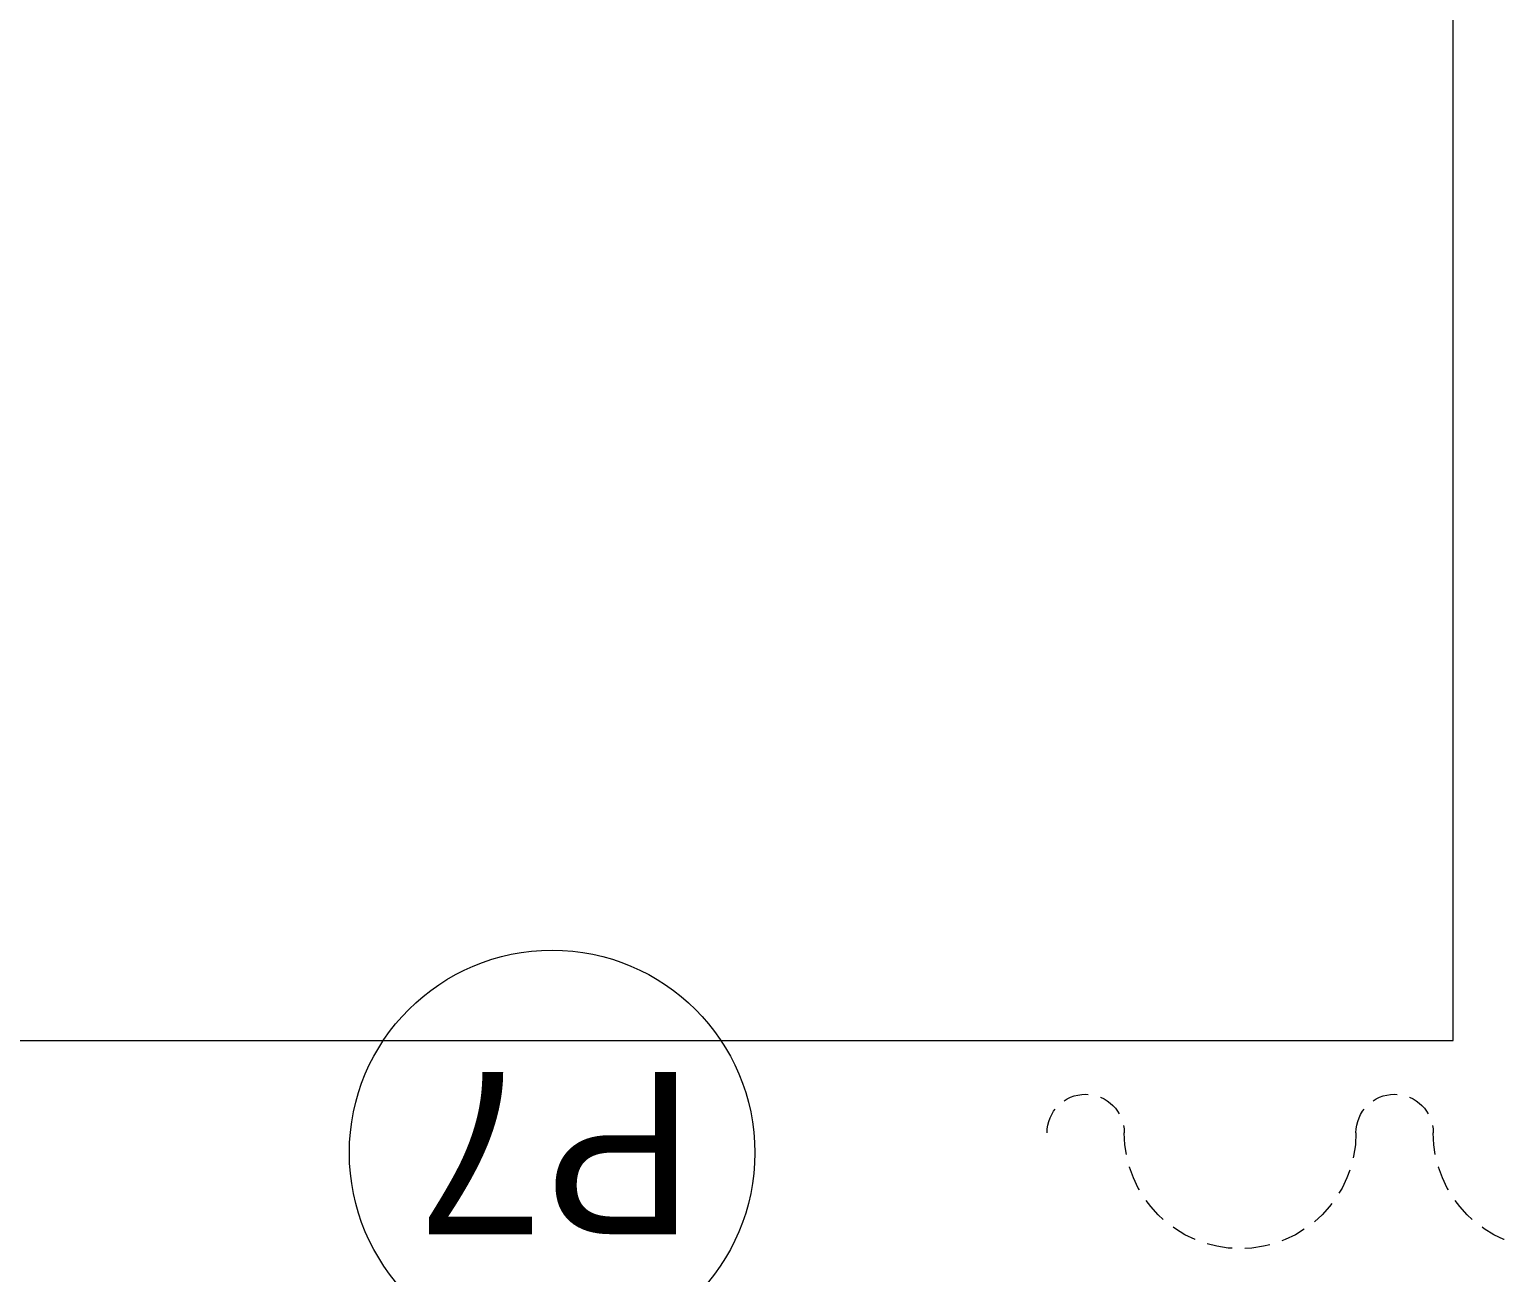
# Model space of a CAD drawing. Header units: centimetres. Extents: x 118932 to 154602, y -32682 to -23521.
# Drawn here: x 140327.4 to 140400, y -27047.8 to -26986.5 of the extents above; entities that cross this region are included whole.
import ezdxf

# ---------------------------------------------------------------- set-up
doc = ezdxf.new("R2010")
doc.units = ezdxf.units.CM
doc.header["$LTSCALE"] = 50
doc.header["$MEASUREMENT"] = 0
doc.linetypes.add('HIDDEN', pattern=[0.375, 0.25, -0.125])
doc.layers.add('GEN_02_TF_Halı', color=7, linetype='Continuous', lineweight=5, true_color=0x903373, transparency=0.8)
for name, color, linetype, lineweight, true_color in [('GEN_02_TF_Mobilya', 7, 'Continuous', 5, 0x745e3d), ('GEN_02_TF_Pencere', 7, 'Continuous', 9, 0x6093ac), ('GEN_05_ML_Alçıpan_giydirme', 7, 'Continuous', 18, 0x7ebab5)]:
    doc.layers.add(name, color=color, linetype=linetype, lineweight=lineweight, true_color=true_color)
doc.styles.add('ARIAL', font='arial.ttf')

# ---------------------------------------------------------------- blocks, each defined once
blk = doc.blocks.new('P7_')
at = {"layer": 'GEN_02_TF_Pencere'}
blk.add_circle((163386.215, -16198.826, 0), 10, dxfattribs=at)
at = {"layer": 'GEN_02_TF_Pencere', "lineweight": 30, "transparency": 33554687, "style": 'ARIAL'}
blk.add_text('P7', height=8, dxfattribs=at).set_placement((163379.182, -16202.809, 0))
blk = doc.blocks.new('dograma level 0 d blok')
at = {"layer": 'GEN_05_ML_Alçıpan_giydirme', "color": 1, "rotation": 180}
blk.add_blockref('P7_', (163759.176, -16010.458, 0), dxfattribs=at)
blk = doc.blocks.new('Drapery Nest - Drape-V396-TYPE F')
at = {"layer": 'GEN_02_TF_Mobilya', "linetype": 'HIDDEN'}
blk.add_lwpolyline([(0, 95.25, -1), (0, 133.35, 1), (0, 247.65, -1), (0, 285.75, 1), (0, 400.05, -1), (0, 438.15, 1), (0, 400.05, -1), (0, 285.75, 1), (0, 247.65, -1), (0, 133.35, 1), (0, 95.25, -1), (0, -19.05, 1)], format="xyb", close=True, dxfattribs=at)
blk = doc.blocks.new('D blok level 1 tefrişler')
at = {"layer": 'GEN_02_TF_Halı', "elevation": 0}
blk.add_lwpolyline([(-487.264, 504.555), (-707.264, 504.555), (-707.264, 4.555), (-487.264, 4.555)], close=True, dxfattribs=at)
at = {"xscale": -0.1000000000000028, "yscale": 0.1000000000000028, "zscale": 0.1, "rotation": 90}
blk.add_blockref('Drapery Nest - Drape-V396-TYPE F', (-463.487, 0), dxfattribs=at)

msp = doc.modelspace()

# ---------------------------------------------------------------- block references
msp.add_blockref('dograma level 0 d blok', (139980.204, -27230.27, 0))

# ---------------------------------------------------------------- next in the draw order: block references
msp.add_blockref('D blok level 1 tefrişler', (140884.879, -27040.918, 0))

doc.saveas('drawing.dxf')
